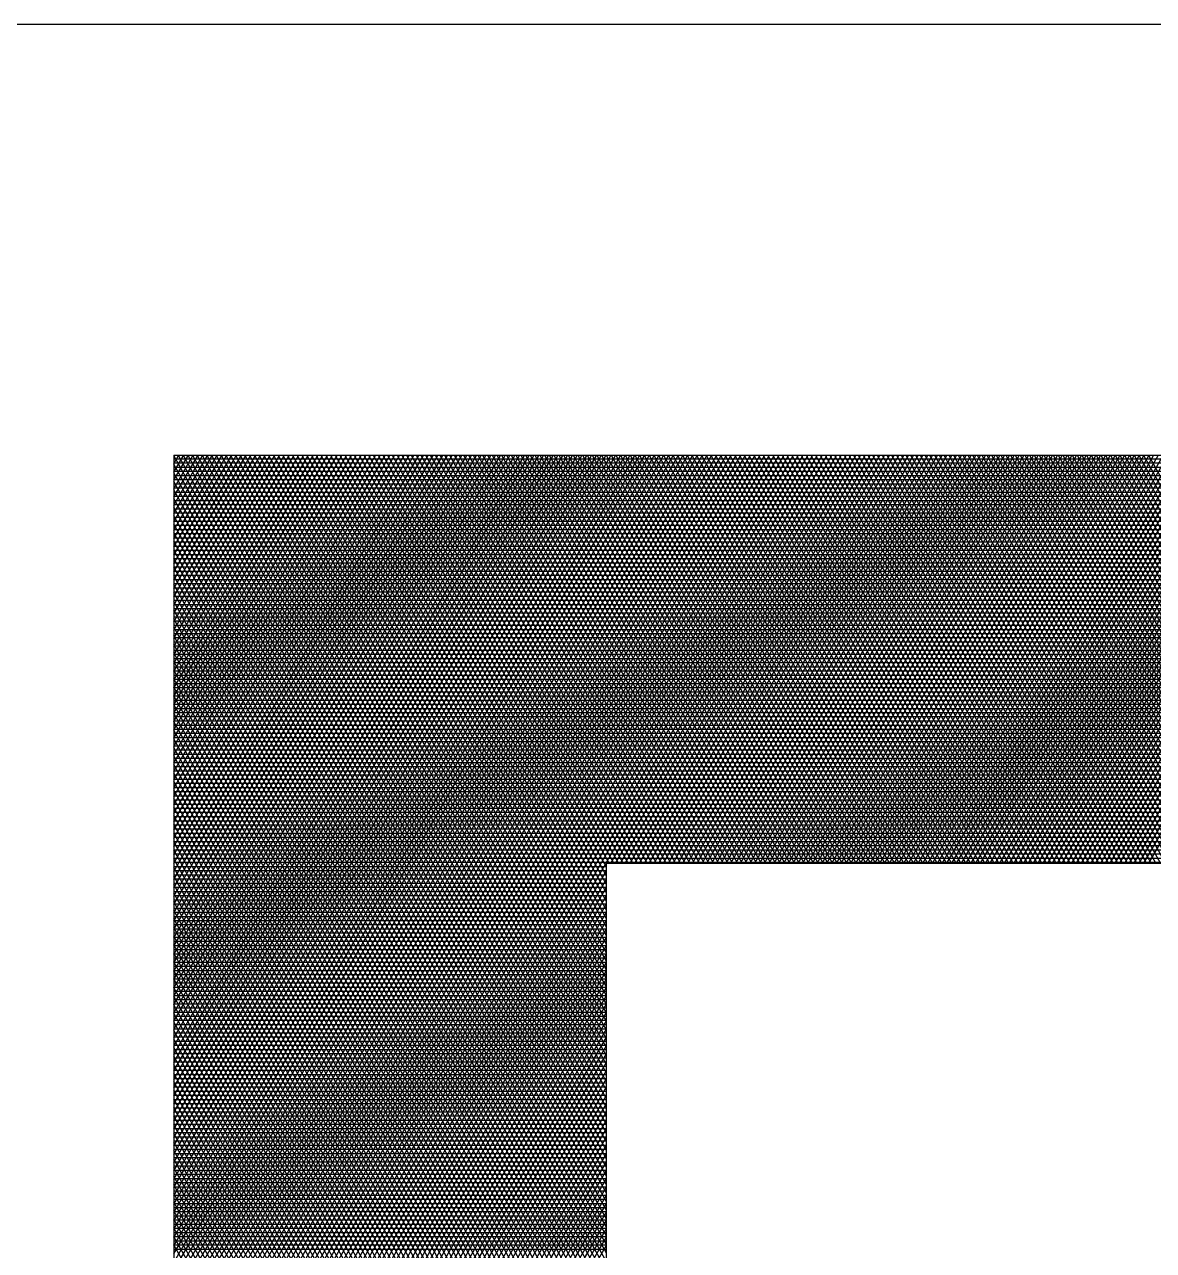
# Model space of a CAD drawing. Header units: millimetres. Extents: x 0 to 841, y 0 to 594.
# Drawn here: x 583.265 to 585.551, y 223.677 to 226.159 of the extents above; entities that cross this region are included whole.
import ezdxf

# ---------------------------------------------------------------- set-up
doc = ezdxf.new("R2010")
doc.units = ezdxf.units.MM
doc.header["$LTSCALE"] = 46.255
doc.layers.get('0').update_dxf_attribs({"linetype": 'CONTINUOUS'})

msp = doc.modelspace()

# ---------------------------------------------------------------- linework, layer by layer
at = {"color": 7, "linetype": 'CONTINUOUS'}
for p, q in [((599.4503, 226.1587), (523.4503, 226.1587)), ((585.993, 225.2859), (583.5677, 225.2859)), ((584.4437, 223.7056), (583.5677, 225.2859)), ((583.5677, 225.2859), (583.5677, 220.0687)), ((583.5677, 225.2696), (583.5771, 225.2859)), ((583.5677, 225.2527), (583.5869, 225.2859)), ((583.5677, 225.2359), (583.5966, 225.2859)), ((583.5677, 225.219), (583.6063, 225.2859)), ((583.5677, 225.2022), (583.616, 225.2859)), ((583.5677, 225.1853), (583.6258, 225.2859)), ((583.5677, 225.1685), (583.6355, 225.2859)), ((583.5677, 225.1517), (583.6452, 225.2859)), ((583.5677, 225.1348), (583.6549, 225.2859)), ((583.5677, 225.118), (583.6647, 225.2859)), ((583.5677, 225.1011), (583.6744, 225.2859)), ((583.5677, 225.0843), (583.6841, 225.2859)), ((583.5677, 225.0674), (583.6938, 225.2859)), ((583.5677, 225.0506), (583.7036, 225.2859)), ((583.5677, 225.0338), (583.7133, 225.2859)), ((583.5677, 225.0169), (583.723, 225.2859)), ((583.5677, 225.0001), (583.7327, 225.2859)), ((583.5677, 224.9832), (583.7425, 225.2859)), ((583.5677, 224.9664), (583.7522, 225.2859)), ((583.5677, 224.9495), (583.7619, 225.2859)), ((583.5677, 224.9327), (583.7716, 225.2859)), ((583.5677, 224.9159), (583.7814, 225.2859)), ((583.5677, 224.899), (583.7911, 225.2859)), ((583.5677, 224.8822), (583.8008, 225.2859)), ((583.5677, 224.8653), (583.8105, 225.2859)), ((583.5677, 224.8485), (583.8203, 225.2859)), ((583.5677, 224.8316), (583.83, 225.2859)), ((583.5677, 224.8148), (583.8397, 225.2859)), ((583.5677, 224.798), (583.8494, 225.2859)), ((583.5677, 224.7811), (583.8592, 225.2859)), ((583.5677, 224.7643), (583.8689, 225.2859)), ((583.5677, 224.7474), (583.8786, 225.2859)), ((583.5677, 224.7306), (583.8883, 225.2859)), ((583.5677, 224.7137), (583.898, 225.2859)), ((583.5677, 224.6969), (583.9078, 225.2859)), ((583.5677, 224.6801), (583.9175, 225.2859)), ((583.5677, 224.6632), (583.9272, 225.2859)), ((583.5677, 224.6464), (583.9369, 225.2859)), ((583.5677, 224.6295), (583.9467, 225.2859)), ((583.5677, 224.6127), (583.9564, 225.2859)), ((583.5677, 224.5958), (583.9661, 225.2859)), ((583.5677, 224.579), (583.9758, 225.2859)), ((583.5677, 224.5621), (583.9856, 225.2859)), ((583.5677, 224.5453), (583.9953, 225.2859)), ((583.5677, 224.5285), (584.005, 225.2859)), ((583.5677, 224.5116), (584.0147, 225.2859)), ((583.5677, 224.4948), (584.0245, 225.2859)), ((583.5677, 224.4779), (584.0342, 225.2859)), ((583.5677, 224.4611), (584.0439, 225.2859)), ((583.5677, 224.4442), (584.0536, 225.2859)), ((583.5677, 224.4274), (584.0634, 225.2859)), ((583.5677, 224.4106), (584.0731, 225.2859)), ((583.5677, 224.3937), (584.0828, 225.2859)), ((583.5677, 224.3769), (584.0925, 225.2859)), ((583.5677, 224.36), (584.1023, 225.2859)), ((583.5677, 224.3432), (584.112, 225.2859)), ((583.5677, 224.3263), (584.1217, 225.2859)), ((583.5677, 224.3095), (584.1314, 225.2859)), ((583.5677, 224.2927), (584.1412, 225.2859)), ((583.5677, 224.2758), (584.1509, 225.2859)), ((583.5677, 224.259), (584.1606, 225.2859)), ((583.5677, 224.2421), (584.1703, 225.2859)), ((583.5677, 224.2253), (584.1801, 225.2859)), ((583.5677, 224.2084), (584.1898, 225.2859)), ((583.5677, 224.1916), (584.1995, 225.2859)), ((583.5677, 224.1748), (584.2092, 225.2859)), ((583.5677, 224.1579), (584.219, 225.2859)), ((583.5677, 224.1411), (584.2287, 225.2859)), ((583.5677, 224.1242), (584.2384, 225.2859)), ((583.5677, 224.1074), (584.2481, 225.2859)), ((583.5677, 224.0905), (584.2578, 225.2859)), ((583.5677, 224.0737), (584.2676, 225.2859)), ((583.5677, 224.0569), (584.2773, 225.2859)), ((583.5677, 224.04), (584.287, 225.2859)), ((583.5677, 224.0232), (584.2967, 225.2859)), ((583.5677, 224.0063), (584.3065, 225.2859)), ((583.5677, 223.9895), (584.3162, 225.2859)), ((583.5677, 223.9726), (584.3259, 225.2859)), ((583.5677, 223.9558), (584.3356, 225.2859)), ((583.5677, 223.939), (584.3454, 225.2859)), ((583.5677, 223.9221), (584.3551, 225.2859)), ((583.5677, 223.9053), (584.3648, 225.2859)), ((583.5677, 223.8884), (584.3745, 225.2859)), ((583.5677, 223.8716), (584.3843, 225.2859)), ((583.5677, 223.8547), (584.394, 225.2859)), ((583.5677, 223.8379), (584.4037, 225.2859)), ((583.5677, 223.8211), (584.4134, 225.2859)), ((583.5677, 223.8042), (584.4232, 225.2859)), ((583.5677, 223.7874), (584.4329, 225.2859)), ((583.5677, 223.7705), (584.4426, 225.2859)), ((583.5677, 223.7537), (584.4523, 225.2859)), ((583.5677, 223.7368), (584.4621, 225.2859)), ((583.5677, 223.72), (584.4718, 225.2859)), ((583.5677, 223.7031), (584.4815, 225.2859)), ((583.5677, 223.6863), (584.4912, 225.2859)), ((583.5677, 223.6695), (584.501, 225.2859)), ((583.5677, 223.6526), (584.5107, 225.2859)), ((583.5677, 223.6358), (584.5204, 225.2859)), ((583.5677, 223.6189), (584.5301, 225.2859)), ((583.5677, 223.6021), (584.5399, 225.2859)), ((583.5677, 223.5852), (584.5496, 225.2859)), ((583.5677, 223.5684), (584.5593, 225.2859)), ((583.5677, 223.5516), (584.569, 225.2859)), ((583.5677, 223.5347), (584.5788, 225.2859)), ((583.5677, 223.5179), (584.5885, 225.2859)), ((583.5677, 223.501), (584.5982, 225.2859)), ((583.5677, 223.4842), (584.6079, 225.2859)), ((583.5677, 223.4673), (584.6177, 225.2859)), ((583.5677, 223.4505), (584.6274, 225.2859)), ((583.5677, 223.4337), (584.6371, 225.2859)), ((583.5677, 223.4168), (584.6468, 225.2859)), ((583.5677, 223.4), (584.6565, 225.2859)), ((583.5677, 223.3831), (584.6663, 225.2859)), ((583.5677, 223.3663), (584.676, 225.2859)), ((583.5677, 223.3494), (584.6857, 225.2859)), ((583.5677, 223.3326), (584.6954, 225.2859)), ((583.5677, 223.3158), (584.7052, 225.2859)), ((583.5677, 223.2989), (584.7149, 225.2859)), ((583.5677, 223.2821), (584.7246, 225.2859)), ((583.5677, 223.2652), (584.7343, 225.2859)), ((583.5677, 223.2484), (584.7441, 225.2859)), ((583.5677, 223.2315), (584.7538, 225.2859)), ((583.5677, 223.2147), (584.7635, 225.2859)), ((583.5677, 223.1979), (584.7732, 225.2859)), ((583.5677, 223.181), (584.783, 225.2859)), ((583.5677, 223.1642), (584.7927, 225.2859)), ((583.5677, 223.1473), (584.8024, 225.2859)), ((583.5677, 223.1305), (584.8121, 225.2859)), ((583.5677, 223.1136), (584.8219, 225.2859)), ((583.5677, 223.0968), (584.8316, 225.2859)), ((583.5677, 223.08), (584.8413, 225.2859)), ((583.5677, 223.0631), (584.851, 225.2859)), ((583.5677, 223.0463), (584.8608, 225.2859)), ((583.5677, 223.0294), (584.8705, 225.2859)), ((583.5677, 223.0126), (584.8802, 225.2859)), ((583.5677, 222.9957), (584.8899, 225.2859)), ((583.5677, 222.9789), (584.8997, 225.2859)), ((583.5677, 222.9621), (584.9094, 225.2859)), ((583.5677, 222.9452), (584.9191, 225.2859)), ((583.5677, 225.2795), (586.0588, 225.2795)), ((584.4437, 223.723), (583.5773, 225.2859)), ((584.4437, 223.7403), (583.5869, 225.2859)), ((584.4437, 223.7577), (583.5965, 225.2859)), ((584.4437, 223.7751), (583.6062, 225.2859)), ((584.4437, 223.7925), (583.6158, 225.2859)), ((584.4437, 223.8098), (583.6254, 225.2859)), ((584.4437, 223.8272), (583.6351, 225.2859)), ((584.4437, 223.8446), (583.6447, 225.2859)), ((584.4437, 223.8619), (583.6543, 225.2859)), ((584.4437, 223.8793), (583.6639, 225.2859)), ((584.4437, 223.8967), (583.6736, 225.2859)), ((584.4437, 223.914), (583.6832, 225.2859)), ((584.4437, 223.9314), (583.6928, 225.2859)), ((584.4437, 223.9488), (583.7025, 225.2859)), ((584.4437, 223.9662), (583.7121, 225.2859)), ((584.4437, 223.9835), (583.7217, 225.2859)), ((584.4437, 224.0009), (583.7313, 225.2859)), ((584.4437, 224.0183), (583.741, 225.2859)), ((584.4437, 224.0356), (583.7506, 225.2859)), ((584.4437, 224.053), (583.7602, 225.2859)), ((584.4437, 224.0704), (583.7699, 225.2859)), ((584.4437, 224.0878), (583.7795, 225.2859)), ((584.4437, 224.1051), (583.7891, 225.2859)), ((584.4437, 224.1225), (583.7987, 225.2859)), ((584.4437, 224.1399), (583.8084, 225.2859)), ((584.4437, 224.1572), (583.818, 225.2859)), ((584.4437, 224.1746), (583.8276, 225.2859)), ((584.4437, 224.192), (583.8373, 225.2859)), ((584.4437, 224.2094), (583.8469, 225.2859)), ((584.4437, 224.2267), (583.8565, 225.2859)), ((584.4437, 224.2441), (583.8661, 225.2859)), ((584.4437, 224.2615), (583.8758, 225.2859)), ((584.4437, 224.2788), (583.8854, 225.2859)), ((584.4437, 224.2962), (583.895, 225.2859)), ((584.4437, 224.3136), (583.9047, 225.2859)), ((584.4437, 224.3309), (583.9143, 225.2859)), ((584.4437, 224.3483), (583.9239, 225.2859)), ((584.4437, 224.3657), (583.9336, 225.2859)), ((584.4437, 224.3831), (583.9432, 225.2859)), ((584.4437, 224.4004), (583.9528, 225.2859)), ((584.4437, 224.4178), (583.9624, 225.2859)), ((584.4437, 224.4352), (583.9721, 225.2859)), ((584.4437, 224.4525), (583.9817, 225.2859)), ((584.4488, 224.4607), (583.9913, 225.2859)), ((584.4584, 224.4607), (584.001, 225.2859)), ((584.468, 224.4607), (584.0106, 225.2859)), ((584.4777, 224.4607), (584.0202, 225.2859)), ((584.4873, 224.4607), (584.0298, 225.2859)), ((584.4969, 224.4607), (584.0395, 225.2859)), ((584.5065, 224.4607), (584.0491, 225.2859)), ((584.5162, 224.4607), (584.0587, 225.2859)), ((584.5258, 224.4607), (584.0684, 225.2859)), ((584.5354, 224.4607), (584.078, 225.2859)), ((584.5451, 224.4607), (584.0876, 225.2859)), ((584.5547, 224.4607), (584.0972, 225.2859)), ((584.5643, 224.4607), (584.1069, 225.2859)), ((584.5739, 224.4607), (584.1165, 225.2859)), ((584.5836, 224.4607), (584.1261, 225.2859)), ((584.5932, 224.4607), (584.1358, 225.2859)), ((584.6028, 224.4607), (584.1454, 225.2859)), ((584.6125, 224.4607), (584.155, 225.2859)), ((584.6221, 224.4607), (584.1646, 225.2859)), ((584.6317, 224.4607), (584.1743, 225.2859)), ((584.6413, 224.4607), (584.1839, 225.2859)), ((584.651, 224.4607), (584.1935, 225.2859)), ((584.6606, 224.4607), (584.2032, 225.2859)), ((584.6702, 224.4607), (584.2128, 225.2859)), ((584.6799, 224.4607), (584.2224, 225.2859)), ((584.6895, 224.4607), (584.232, 225.2859)), ((584.6991, 224.4607), (584.2417, 225.2859)), ((584.7087, 224.4607), (584.2513, 225.2859)), ((584.7184, 224.4607), (584.2609, 225.2859)), ((584.728, 224.4607), (584.2706, 225.2859)), ((584.7376, 224.4607), (584.2802, 225.2859)), ((584.7473, 224.4607), (584.2898, 225.2859)), ((584.7569, 224.4607), (584.2994, 225.2859)), ((584.7665, 224.4607), (584.3091, 225.2859)), ((584.7761, 224.4607), (584.3187, 225.2859)), ((584.7858, 224.4607), (584.3283, 225.2859)), ((584.7954, 224.4607), (584.338, 225.2859)), ((584.805, 224.4607), (584.3476, 225.2859)), ((584.8147, 224.4607), (584.3572, 225.2859)), ((584.8243, 224.4607), (584.3668, 225.2859)), ((584.8339, 224.4607), (584.3765, 225.2859)), ((584.8436, 224.4607), (584.3861, 225.2859)), ((584.8532, 224.4607), (584.3957, 225.2859)), ((584.8628, 224.4607), (584.4054, 225.2859)), ((584.8724, 224.4607), (584.415, 225.2859)), ((584.8821, 224.4607), (584.4246, 225.2859)), ((584.8917, 224.4607), (584.4342, 225.2859)), ((584.9013, 224.4607), (584.4439, 225.2859)), ((584.4524, 224.4607), (584.9288, 225.2859)), ((584.911, 224.4607), (584.4535, 225.2859)), ((584.4621, 224.4607), (584.9386, 225.2859)), ((584.9206, 224.4607), (584.4631, 225.2859)), ((584.4718, 224.4607), (584.9483, 225.2859)), ((584.9302, 224.4607), (584.4728, 225.2859)), ((584.4815, 224.4607), (584.958, 225.2859)), ((584.9398, 224.4607), (584.4824, 225.2859)), ((584.4913, 224.4607), (584.9677, 225.2859)), ((584.9495, 224.4607), (584.492, 225.2859)), ((584.501, 224.4607), (584.9775, 225.2859)), ((584.9591, 224.4607), (584.5017, 225.2859)), ((584.5107, 224.4607), (584.9872, 225.2859)), ((584.9687, 224.4607), (584.5113, 225.2859)), ((584.5204, 224.4607), (584.9969, 225.2859)), ((584.9784, 224.4607), (584.5209, 225.2859)), ((584.5302, 224.4607), (585.0066, 225.2859)), ((584.988, 224.4607), (584.5305, 225.2859)), ((584.5399, 224.4607), (585.0164, 225.2859)), ((584.9976, 224.4607), (584.5402, 225.2859)), ((584.5496, 224.4607), (585.0261, 225.2859)), ((585.0072, 224.4607), (584.5498, 225.2859)), ((584.5593, 224.4607), (585.0358, 225.2859)), ((585.0169, 224.4607), (584.5594, 225.2859)), ((585.0265, 224.4607), (584.5691, 225.2859)), ((584.5691, 224.4607), (585.0455, 225.2859)), ((585.0361, 224.4607), (584.5787, 225.2859)), ((584.5788, 224.4607), (585.0552, 225.2859)), ((585.0458, 224.4607), (584.5883, 225.2859)), ((584.5885, 224.4607), (585.065, 225.2859)), ((585.0554, 224.4607), (584.5979, 225.2859)), ((584.5982, 224.4607), (585.0747, 225.2859)), ((585.065, 224.4607), (584.6076, 225.2859)), ((584.608, 224.4607), (585.0844, 225.2859)), ((585.0746, 224.4607), (584.6172, 225.2859)), ((584.6177, 224.4607), (585.0941, 225.2859)), ((585.0843, 224.4607), (584.6268, 225.2859)), ((584.6274, 224.4607), (585.1039, 225.2859)), ((585.0939, 224.4607), (584.6365, 225.2859)), ((584.6371, 224.4607), (585.1136, 225.2859)), ((585.1035, 224.4607), (584.6461, 225.2859)), ((584.6469, 224.4607), (585.1233, 225.2859)), ((585.1132, 224.4607), (584.6557, 225.2859)), ((584.6566, 224.4607), (585.133, 225.2859)), ((585.1228, 224.4607), (584.6653, 225.2859)), ((584.6663, 224.4607), (585.1428, 225.2859)), ((585.1324, 224.4607), (584.675, 225.2859)), ((584.676, 224.4607), (585.1525, 225.2859)), ((585.142, 224.4607), (584.6846, 225.2859)), ((584.6858, 224.4607), (585.1622, 225.2859)), ((585.1517, 224.4607), (584.6942, 225.2859)), ((584.6955, 224.4607), (585.1719, 225.2859)), ((585.1613, 224.4607), (584.7039, 225.2859)), ((584.7052, 224.4607), (585.1817, 225.2859)), ((585.1709, 224.4607), (584.7135, 225.2859)), ((584.7149, 224.4607), (585.1914, 225.2859)), ((585.1806, 224.4607), (584.7231, 225.2859)), ((584.7247, 224.4607), (585.2011, 225.2859)), ((585.1902, 224.4607), (584.7327, 225.2859)), ((584.7344, 224.4607), (585.2108, 225.2859)), ((585.1998, 224.4607), (584.7424, 225.2859)), ((584.7441, 224.4607), (585.2206, 225.2859)), ((585.2094, 224.4607), (584.752, 225.2859)), ((584.7538, 224.4607), (585.2303, 225.2859)), ((585.2191, 224.4607), (584.7616, 225.2859)), ((584.7636, 224.4607), (585.24, 225.2859)), ((585.2287, 224.4607), (584.7713, 225.2859)), ((584.7733, 224.4607), (585.2497, 225.2859)), ((585.2383, 224.4607), (584.7809, 225.2859)), ((584.783, 224.4607), (585.2595, 225.2859)), ((585.248, 224.4607), (584.7905, 225.2859)), ((584.7927, 224.4607), (585.2692, 225.2859)), ((585.2576, 224.4607), (584.8001, 225.2859)), ((584.8024, 224.4607), (585.2789, 225.2859)), ((585.2672, 224.4607), (584.8098, 225.2859)), ((584.8122, 224.4607), (585.2886, 225.2859)), ((585.2768, 224.4607), (584.8194, 225.2859)), ((584.8219, 224.4607), (585.2984, 225.2859)), ((585.2865, 224.4607), (584.829, 225.2859)), ((584.8316, 224.4607), (585.3081, 225.2859)), ((585.2961, 224.4607), (584.8387, 225.2859)), ((584.8413, 224.4607), (585.3178, 225.2859)), ((585.3057, 224.4607), (584.8483, 225.2859)), ((584.8511, 224.4607), (585.3275, 225.2859)), ((585.3154, 224.4607), (584.8579, 225.2859)), ((584.8608, 224.4607), (585.3373, 225.2859)), ((585.325, 224.4607), (584.8675, 225.2859)), ((584.8705, 224.4607), (585.347, 225.2859)), ((585.3346, 224.4607), (584.8772, 225.2859)), ((584.8802, 224.4607), (585.3567, 225.2859)), ((585.3443, 224.4607), (584.8868, 225.2859)), ((584.89, 224.4607), (585.3664, 225.2859)), ((585.3539, 224.4607), (584.8964, 225.2859)), ((584.8997, 224.4607), (585.3762, 225.2859)), ((585.3635, 224.4607), (584.9061, 225.2859)), ((584.9094, 224.4607), (585.3859, 225.2859)), ((585.3731, 224.4607), (584.9157, 225.2859)), ((584.9191, 224.4607), (585.3956, 225.2859)), ((585.3828, 224.4607), (584.9253, 225.2859)), ((584.9289, 224.4607), (585.4053, 225.2859)), ((585.3924, 224.4607), (584.9349, 225.2859)), ((584.9386, 224.4607), (585.4151, 225.2859)), ((585.402, 224.4607), (584.9446, 225.2859)), ((584.9483, 224.4607), (585.4248, 225.2859)), ((585.4117, 224.4607), (584.9542, 225.2859)), ((584.958, 224.4607), (585.4345, 225.2859)), ((585.4213, 224.4607), (584.9638, 225.2859)), ((584.9678, 224.4607), (585.4442, 225.2859)), ((585.4309, 224.4607), (584.9735, 225.2859)), ((584.9775, 224.4607), (585.4539, 225.2859)), ((585.4405, 224.4607), (584.9831, 225.2859)), ((584.9872, 224.4607), (585.4637, 225.2859)), ((585.4502, 224.4607), (584.9927, 225.2859)), ((584.9969, 224.4607), (585.4734, 225.2859)), ((585.4598, 224.4607), (585.0024, 225.2859)), ((585.0067, 224.4607), (585.4831, 225.2859)), ((585.4694, 224.4607), (585.012, 225.2859)), ((585.0164, 224.4607), (585.4928, 225.2859)), ((585.4791, 224.4607), (585.0216, 225.2859)), ((585.0261, 224.4607), (585.5026, 225.2859)), ((585.4887, 224.4607), (585.0312, 225.2859)), ((585.0358, 224.4607), (585.5123, 225.2859)), ((585.4983, 224.4607), (585.0409, 225.2859)), ((585.0456, 224.4607), (585.522, 225.2859)), ((585.5079, 224.4607), (585.0505, 225.2859)), ((585.0553, 224.4607), (585.5317, 225.2859)), ((585.5176, 224.4607), (585.0601, 225.2859)), ((585.065, 224.4607), (585.5415, 225.2859)), ((585.5272, 224.4607), (585.0698, 225.2859)), ((585.0747, 224.4607), (585.5512, 225.2859)), ((585.5368, 224.4607), (585.0794, 225.2859)), ((585.0845, 224.4607), (585.5609, 225.2859)), ((585.5465, 224.4607), (585.089, 225.2859)), ((585.0942, 224.4607), (585.5706, 225.2859)), ((585.5561, 224.4607), (585.0986, 225.2859)), ((585.1039, 224.4607), (585.5804, 225.2859)), ((585.5657, 224.4607), (585.1083, 225.2859)), ((585.1136, 224.4607), (585.5901, 225.2859)), ((585.5753, 224.4607), (585.1179, 225.2859)), ((585.1234, 224.4607), (585.5998, 225.2859)), ((585.585, 224.4607), (585.1275, 225.2859)), ((585.1331, 224.4607), (585.6095, 225.2859)), ((585.5946, 224.4607), (585.1372, 225.2859)), ((585.1428, 224.4607), (585.6193, 225.2859)), ((585.6042, 224.4607), (585.1468, 225.2859)), ((585.1525, 224.4607), (585.629, 225.2859)), ((585.6139, 224.4607), (585.1564, 225.2859)), ((585.1623, 224.4607), (585.6387, 225.2859)), ((585.6235, 224.4607), (585.166, 225.2859)), ((585.172, 224.4607), (585.6484, 225.2859)), ((585.6331, 224.4607), (585.1757, 225.2859)), ((585.1817, 224.4607), (585.6582, 225.2859)), ((585.6427, 224.4607), (585.1853, 225.2859)), ((585.1914, 224.4607), (585.6679, 225.2859)), ((585.6524, 224.4607), (585.1949, 225.2859)), ((585.2011, 224.4607), (585.6776, 225.2859)), ((585.662, 224.4607), (585.2046, 225.2859)), ((585.2109, 224.4607), (585.6873, 225.2859)), ((585.6716, 224.4607), (585.2142, 225.2859)), ((585.2206, 224.4607), (585.6971, 225.2859)), ((585.6813, 224.4607), (585.2238, 225.2859)), ((585.2303, 224.4607), (585.7068, 225.2859)), ((585.6909, 224.4607), (585.2334, 225.2859)), ((585.24, 224.4607), (585.7165, 225.2859)), ((585.7005, 224.4607), (585.2431, 225.2859)), ((585.2498, 224.4607), (585.7262, 225.2859)), ((585.7101, 224.4607), (585.2527, 225.2859)), ((585.2595, 224.4607), (585.736, 225.2859)), ((585.7198, 224.4607), (585.2623, 225.2859)), ((585.2692, 224.4607), (585.7457, 225.2859)), ((585.7294, 224.4607), (585.272, 225.2859)), ((585.2789, 224.4607), (585.7554, 225.2859)), ((585.739, 224.4607), (585.2816, 225.2859)), ((585.2887, 224.4607), (585.7651, 225.2859)), ((585.7487, 224.4607), (585.2912, 225.2859)), ((585.2984, 224.4607), (585.7749, 225.2859)), ((585.7583, 224.4607), (585.3008, 225.2859)), ((585.3081, 224.4607), (585.7846, 225.2859)), ((585.7679, 224.4607), (585.3105, 225.2859)), ((585.3178, 224.4607), (585.7943, 225.2859)), ((585.7775, 224.4607), (585.3201, 225.2859)), ((585.3276, 224.4607), (585.804, 225.2859)), ((585.7872, 224.4607), (585.3297, 225.2859)), ((585.3373, 224.4607), (585.8138, 225.2859)), ((585.7968, 224.4607), (585.3394, 225.2859)), ((585.347, 224.4607), (585.8235, 225.2859)), ((585.8064, 224.4607), (585.349, 225.2859)), ((585.3567, 224.4607), (585.8332, 225.2859)), ((585.8161, 224.4607), (585.3586, 225.2859)), ((585.3665, 224.4607), (585.8429, 225.2859)), ((585.8257, 224.4607), (585.3682, 225.2859)), ((585.3762, 224.4607), (585.8526, 225.2859)), ((585.8353, 224.4607), (585.3779, 225.2859)), ((585.3859, 224.4607), (585.8624, 225.2859)), ((585.8449, 224.4607), (585.3875, 225.2859)), ((585.3956, 224.4607), (585.8721, 225.2859)), ((585.8546, 224.4607), (585.3971, 225.2859)), ((585.4054, 224.4607), (585.8818, 225.2859)), ((585.8642, 224.4607), (585.4068, 225.2859)), ((585.4151, 224.4607), (585.8915, 225.2859)), ((585.8738, 224.4607), (585.4164, 225.2859)), ((585.4248, 224.4607), (585.9013, 225.2859)), ((585.8835, 224.4607), (585.426, 225.2859)), ((585.4345, 224.4607), (585.911, 225.2859)), ((585.8931, 224.4607), (585.4356, 225.2859)), ((585.4443, 224.4607), (585.9207, 225.2859)), ((585.9027, 224.4607), (585.4453, 225.2859)), ((585.454, 224.4607), (585.9304, 225.2859)), ((585.9124, 224.4607), (585.4549, 225.2859)), ((585.4637, 224.4607), (585.9402, 225.2859)), ((585.922, 224.4607), (585.4645, 225.2859)), ((585.4734, 224.4607), (585.9499, 225.2859)), ((585.9316, 224.4607), (585.4742, 225.2859)), ((585.4832, 224.4607), (585.9596, 225.2859)), ((585.9412, 224.4607), (585.4838, 225.2859)), ((585.4929, 224.4607), (585.9693, 225.2859)), ((585.9509, 224.4607), (585.4934, 225.2859)), ((585.5026, 224.4607), (585.9791, 225.2859)), ((585.9609, 224.46), (585.503, 225.2859)), ((585.5123, 224.4607), (585.9888, 225.2859)), ((585.971, 224.4591), (585.5127, 225.2859)), ((585.5221, 224.4607), (585.9982, 225.2854)), ((585.9811, 224.4582), (585.5223, 225.2859)), ((585.5318, 224.4607), (586.0074, 225.2845)), ((585.9912, 224.4574), (585.5319, 225.2859)), ((585.5415, 224.4607), (586.0166, 225.2836)), ((586.0013, 224.4565), (585.5416, 225.2859)), ((583.5677, 225.2711), (586.1449, 225.2711)), ((584.4437, 223.6882), (583.5677, 225.2685)), ((583.5677, 225.2627), (586.2129, 225.2627)), ((583.5677, 225.2542), (586.2772, 225.2542)), ((584.4437, 223.6709), (583.5677, 225.2511)), ((583.5677, 225.2458), (586.3358, 225.2458)), ((583.5677, 225.2374), (586.3783, 225.2374)), ((584.4437, 223.6535), (583.5677, 225.2338)), ((583.5677, 225.229), (586.4209, 225.229)), ((583.5677, 225.2206), (586.4634, 225.2206)), ((584.4437, 223.6361), (583.5677, 225.2164)), ((583.5677, 225.2121), (586.5003, 225.2121)), ((583.5677, 225.2037), (586.5293, 225.2037)), ((584.4437, 223.6187), (583.5677, 225.199)), ((583.5677, 225.1953), (586.5583, 225.1953)), ((583.5677, 225.1869), (586.5873, 225.1869)), ((584.4437, 223.6014), (583.5677, 225.1817)), ((583.5677, 225.1784), (586.6163, 225.1784)), ((583.5677, 225.17), (586.6415, 225.17)), ((584.4437, 223.584), (583.5677, 225.1643)), ((583.5677, 225.1616), (586.6631, 225.1616)), ((583.5677, 225.1532), (586.6847, 225.1532)), ((584.4437, 223.5666), (583.5677, 225.1469)), ((583.5677, 225.1448), (586.7063, 225.1448)), ((583.5677, 225.1363), (586.7278, 225.1363)), ((584.4437, 223.5493), (583.5677, 225.1295)), ((583.5677, 225.1279), (586.7494, 225.1279)), ((583.5677, 225.1195), (586.7705, 225.1195)), ((584.4437, 223.5319), (583.5677, 225.1122)), ((583.5677, 225.1111), (586.7872, 225.1111)), ((583.5677, 225.1027), (586.8039, 225.1027)), ((584.4437, 223.5145), (583.5677, 225.0948)), ((583.5677, 225.0942), (586.8206, 225.0942)), ((583.5677, 225.0858), (586.8373, 225.0858)), ((583.5677, 225.0774), (586.8541, 225.0774)), ((584.4437, 223.4971), (583.5677, 225.0774)), ((583.5677, 225.069), (586.8708, 225.069)), ((583.5677, 225.0605), (586.8875, 225.0605)), ((584.4437, 223.4798), (583.5677, 225.0601)), ((583.5677, 225.0521), (586.9036, 225.0521)), ((583.5677, 225.0437), (586.9168, 225.0437)), ((584.4437, 223.4624), (583.5677, 225.0427)), ((583.5677, 225.0353), (586.93, 225.0353)), ((583.5677, 225.0269), (586.9432, 225.0269)), ((584.4437, 223.445), (583.5677, 225.0253)), ((583.5677, 225.0184), (586.9564, 225.0184)), ((583.5677, 225.01), (586.9696, 225.01)), ((584.4437, 223.4277), (583.5677, 225.0079)), ((583.5677, 225.0016), (586.9828, 225.0016)), ((583.5677, 224.9932), (586.996, 224.9932)), ((584.4437, 223.4103), (583.5677, 224.9906)), ((583.5677, 224.9847), (587.0092, 224.9847)), ((583.5677, 224.9763), (587.0224, 224.9763)), ((584.4437, 223.3929), (583.5677, 224.9732)), ((583.5677, 224.9679), (587.0336, 224.9679)), ((583.5677, 224.9595), (587.0441, 224.9595)), ((584.4437, 223.3755), (583.5677, 224.9558)), ((583.5677, 224.9511), (587.0546, 224.9511)), ((583.5677, 224.9426), (587.0651, 224.9426)), ((584.4437, 223.3582), (583.5677, 224.9385)), ((583.5677, 224.9342), (587.0756, 224.9342)), ((583.5677, 224.9258), (587.0861, 224.9258)), ((584.4437, 223.3408), (583.5677, 224.9211)), ((583.5677, 224.9174), (587.0966, 224.9174)), ((583.5677, 224.909), (587.1071, 224.909)), ((584.4437, 223.3234), (583.5677, 224.9037)), ((583.5677, 224.9005), (587.1176, 224.9005)), ((583.5677, 224.8921), (587.1281, 224.8921)), ((584.4437, 223.3061), (583.5677, 224.8864)), ((583.5677, 224.8837), (587.1386, 224.8837)), ((583.5677, 224.8753), (587.1481, 224.8753)), ((584.4437, 223.2887), (583.5677, 224.869)), ((583.5677, 224.8668), (587.1566, 224.8668)), ((583.5677, 224.8584), (587.1651, 224.8584)), ((584.4437, 223.2713), (583.5677, 224.8516)), ((583.5677, 224.85), (587.1736, 224.85)), ((583.5677, 224.8416), (587.1821, 224.8416)), ((584.4437, 223.254), (583.5677, 224.8342)), ((583.5677, 224.8332), (587.1906, 224.8332)), ((583.5677, 224.8247), (587.199, 224.8247)), ((584.4437, 223.2366), (583.5677, 224.8169)), ((583.5677, 224.8163), (587.2075, 224.8163)), ((583.5677, 224.8079), (587.216, 224.8079)), ((583.5677, 224.7995), (587.2245, 224.7995)), ((584.4437, 223.2192), (583.5677, 224.7995)), ((583.5677, 224.7911), (587.233, 224.7911)), ((583.5677, 224.7826), (587.2415, 224.7826)), ((584.4437, 223.2018), (583.5677, 224.7821)), ((583.5677, 224.7742), (587.2499, 224.7742)), ((583.5677, 224.7658), (587.2571, 224.7658)), ((584.4437, 223.1845), (583.5677, 224.7648)), ((583.5677, 224.7574), (587.264, 224.7574)), ((583.5677, 224.7489), (587.271, 224.7489)), ((584.4437, 223.1671), (583.5677, 224.7474)), ((583.5677, 224.7405), (587.2779, 224.7405)), ((583.5677, 224.7321), (587.2848, 224.7321)), ((584.4437, 223.1497), (583.5677, 224.73)), ((583.5677, 224.7237), (587.2918, 224.7237)), ((583.5677, 224.7153), (587.2987, 224.7153)), ((584.4437, 223.1324), (583.5677, 224.7126)), ((583.5677, 224.7068), (587.3056, 224.7068)), ((583.5677, 224.6984), (587.3126, 224.6984)), ((584.4437, 223.115), (583.5677, 224.6953)), ((583.5677, 224.69), (587.3195, 224.69)), ((583.5677, 224.6816), (587.3264, 224.6816)), ((584.8929, 222.2872), (583.5677, 224.6779)), ((583.5677, 224.6732), (587.3334, 224.6732)), ((583.5677, 224.6647), (587.3403, 224.6647)), ((584.8833, 222.2872), (583.5677, 224.6605)), ((583.5677, 224.6563), (587.3472, 224.6563)), ((583.5677, 224.6479), (587.3529, 224.6479)), ((584.8736, 222.2872), (583.5677, 224.6432)), ((583.5677, 224.6395), (587.3585, 224.6395)), ((583.5677, 224.631), (587.3642, 224.631)), ((584.864, 222.2872), (583.5677, 224.6258)), ((583.5677, 224.6226), (587.3698, 224.6226)), ((583.5677, 224.6142), (587.3755, 224.6142)), ((584.8544, 222.2872), (583.5677, 224.6084)), ((583.5677, 224.6058), (587.3811, 224.6058)), ((583.5677, 224.5974), (587.3867, 224.5974)), ((584.8448, 222.2872), (583.5677, 224.591)), ((583.5677, 224.5889), (587.3924, 224.5889)), ((583.5677, 224.5805), (587.398, 224.5805)), ((584.8351, 222.2872), (583.5677, 224.5737)), ((583.5677, 224.5721), (587.4037, 224.5721)), ((583.5677, 224.5637), (587.4093, 224.5637)), ((584.8255, 222.2872), (583.5677, 224.5563)), ((583.5677, 224.5552), (587.4149, 224.5552)), ((583.5677, 224.5468), (587.4206, 224.5468)), ((584.8159, 222.2872), (583.5677, 224.5389)), ((583.5677, 224.5384), (587.4262, 224.5384)), ((583.5677, 224.53), (587.4318, 224.53)), ((583.5677, 224.5216), (587.4362, 224.5216)), ((584.8062, 222.2872), (583.5677, 224.5216)), ((583.5677, 224.5131), (587.4406, 224.5131)), ((583.5677, 224.5047), (587.445, 224.5047)), ((584.7966, 222.2872), (583.5677, 224.5042)), ((583.5677, 224.4963), (587.4494, 224.4963)), ((583.5677, 224.4879), (587.4538, 224.4879)), ((584.787, 222.2872), (583.5677, 224.4868)), ((583.5677, 224.4795), (587.4582, 224.4795)), ((583.5677, 224.471), (587.4626, 224.471)), ((584.7774, 222.2872), (583.5677, 224.4695)), ((583.5677, 224.4626), (587.467, 224.4626)), ((584.4437, 224.4607), (585.9525, 224.4607)), ((584.4437, 223.1043), (584.4437, 224.4607)), ((583.5677, 224.4542), (584.4437, 224.4542)), ((584.7677, 222.2872), (583.5677, 224.4521)), ((583.5677, 224.4458), (584.4437, 224.4458)), ((583.5677, 222.9284), (584.4437, 224.4456)), ((583.5677, 224.4373), (584.4437, 224.4373)), ((584.7581, 222.2872), (583.5677, 224.4347)), ((583.5677, 224.4289), (584.4437, 224.4289)), ((583.5677, 222.9115), (584.4437, 224.4287)), ((583.5677, 224.4205), (584.4437, 224.4205)), ((584.7485, 222.2872), (583.5677, 224.4173)), ((583.5677, 224.4121), (584.4437, 224.4121)), ((583.5677, 222.8947), (584.4437, 224.4119)), ((583.5677, 224.4037), (584.4437, 224.4037)), ((584.7388, 222.2872), (583.5677, 224.4)), ((583.5677, 224.3952), (584.4437, 224.3952)), ((583.5677, 222.8778), (584.4437, 224.3951)), ((583.5677, 224.3868), (584.4437, 224.3868)), ((584.7292, 222.2872), (583.5677, 224.3826)), ((583.5677, 224.3784), (584.4437, 224.3784)), ((583.5677, 222.861), (584.4437, 224.3782)), ((583.5677, 224.37), (584.4437, 224.37)), ((584.7196, 222.2872), (583.5677, 224.3652)), ((583.5677, 224.3616), (584.4437, 224.3616)), ((583.5677, 222.8442), (584.4437, 224.3614)), ((583.5677, 224.3531), (584.4437, 224.3531)), ((584.7099, 222.2872), (583.5677, 224.3479)), ((583.5677, 224.3447), (584.4437, 224.3447)), ((583.5677, 222.8273), (584.4437, 224.3445)), ((583.5677, 224.3363), (584.4437, 224.3363)), ((584.7003, 222.2872), (583.5677, 224.3305)), ((583.5677, 224.3279), (584.4437, 224.3279)), ((583.5677, 222.8105), (584.4437, 224.3277)), ((583.5677, 224.3194), (584.4437, 224.3194)), ((584.6907, 222.2872), (583.5677, 224.3131)), ((583.5677, 224.311), (584.4437, 224.311)), ((583.5677, 222.7936), (584.4437, 224.3108)), ((583.5677, 224.3026), (584.4437, 224.3026)), ((584.6811, 222.2872), (583.5677, 224.2957)), ((583.5677, 224.2942), (584.4437, 224.2942)), ((583.5677, 222.7768), (584.4437, 224.294)), ((583.5677, 224.2858), (584.4437, 224.2858)), ((584.6714, 222.2872), (583.5677, 224.2784)), ((583.5677, 224.2773), (584.4437, 224.2773)), ((583.5677, 222.7599), (584.4437, 224.2772)), ((583.5677, 224.2689), (584.4437, 224.2689)), ((584.6618, 222.2872), (583.5677, 224.261)), ((583.5677, 224.2605), (584.4437, 224.2605)), ((583.5677, 222.7431), (584.4437, 224.2603)), ((583.5677, 224.2521), (584.4437, 224.2521)), ((583.5677, 224.2437), (584.4437, 224.2437)), ((584.6522, 222.2872), (583.5677, 224.2436)), ((583.5677, 222.7262), (584.4437, 224.2435)), ((583.5677, 224.2352), (584.4437, 224.2352)), ((583.5677, 224.2268), (584.4437, 224.2268)), ((583.5677, 222.7094), (584.4437, 224.2266)), ((584.6425, 222.2872), (583.5677, 224.2263)), ((583.5677, 224.2184), (584.4437, 224.2184)), ((583.5677, 224.21), (584.4437, 224.21)), ((583.5677, 222.6926), (584.4437, 224.2098)), ((584.6329, 222.2872), (583.5677, 224.2089)), ((583.5677, 224.2015), (584.4437, 224.2015)), ((583.5677, 224.1931), (584.4437, 224.1931)), ((583.5677, 222.6757), (584.4437, 224.1929)), ((584.6233, 222.2872), (583.5677, 224.1915)), ((583.5677, 224.1847), (584.4437, 224.1847)), ((583.5677, 224.1763), (584.4437, 224.1763)), ((583.5677, 222.6589), (584.4437, 224.1761)), ((584.6137, 222.2872), (583.5677, 224.1741)), ((583.5677, 224.1679), (584.4437, 224.1679)), ((583.5677, 224.1594), (584.4437, 224.1594)), ((583.5677, 222.642), (584.4437, 224.1593)), ((584.604, 222.2872), (583.5677, 224.1568)), ((583.5677, 224.151), (584.4437, 224.151)), ((583.5677, 224.1426), (584.4437, 224.1426)), ((583.5677, 222.6252), (584.4437, 224.1424)), ((584.5944, 222.2872), (583.5677, 224.1394)), ((583.5677, 224.1342), (584.4437, 224.1342)), ((583.5677, 224.1257), (584.4437, 224.1257)), ((583.5677, 222.6083), (584.4437, 224.1256)), ((584.5848, 222.2872), (583.5677, 224.122)), ((583.5677, 224.1173), (584.4437, 224.1173)), ((583.5677, 224.1089), (584.4437, 224.1089)), ((583.5677, 222.5915), (584.4437, 224.1087)), ((584.5751, 222.2872), (583.5677, 224.1047)), ((583.5677, 224.1005), (584.4437, 224.1005)), ((583.5677, 224.0921), (584.4437, 224.0921)), ((583.5677, 222.5747), (584.4437, 224.0919)), ((584.5655, 222.2872), (583.5677, 224.0873)), ((583.5677, 224.0836), (584.4437, 224.0836)), ((583.5677, 224.0752), (584.4437, 224.0752)), ((583.5677, 222.5578), (584.4437, 224.075)), ((584.5559, 222.2872), (583.5677, 224.0699)), ((583.5677, 224.0668), (584.4437, 224.0668)), ((583.5677, 224.0584), (584.4437, 224.0584)), ((583.5677, 222.541), (584.4437, 224.0582)), ((584.5463, 222.2872), (583.5677, 224.0526)), ((583.5677, 224.05), (584.4437, 224.05)), ((583.5677, 224.0415), (584.4437, 224.0415)), ((583.5677, 222.5241), (584.4437, 224.0413)), ((584.5366, 222.2872), (583.5677, 224.0352)), ((583.5677, 224.0331), (584.4437, 224.0331)), ((583.5677, 224.0247), (584.4437, 224.0247)), ((583.5677, 222.5073), (584.4437, 224.0245)), ((584.527, 222.2872), (583.5677, 224.0178)), ((583.5677, 224.0163), (584.4437, 224.0163)), ((583.5677, 224.0078), (584.4437, 224.0078)), ((583.5677, 222.4904), (584.4437, 224.0077)), ((584.5174, 222.2872), (583.5677, 224.0004)), ((583.5677, 223.9994), (584.4437, 223.9994)), ((583.5677, 223.991), (584.4437, 223.991)), ((583.5677, 222.4736), (584.4437, 223.9908)), ((584.5077, 222.2872), (583.5677, 223.9831)), ((583.5677, 223.9826), (584.4437, 223.9826)), ((583.5677, 223.9742), (584.4437, 223.9742)), ((583.5677, 222.4568), (584.4437, 223.974)), ((583.5677, 223.9657), (584.4437, 223.9657)), ((584.4981, 222.2872), (583.5677, 223.9657)), ((583.5677, 223.9573), (584.4437, 223.9573)), ((583.5677, 222.4399), (584.4437, 223.9571)), ((583.5677, 223.9489), (584.4437, 223.9489)), ((584.4885, 222.2872), (583.5677, 223.9483)), ((583.5677, 223.9405), (584.4437, 223.9405)), ((583.5677, 222.4231), (584.4437, 223.9403)), ((583.5677, 223.9321), (584.4437, 223.9321)), ((584.4789, 222.2872), (583.5677, 223.931)), ((583.5677, 223.9236), (584.4437, 223.9236)), ((583.5677, 222.4062), (584.4437, 223.9234)), ((583.5677, 223.9152), (584.4437, 223.9152)), ((584.4692, 222.2872), (583.5677, 223.9136)), ((583.5677, 223.9068), (584.4437, 223.9068)), ((583.5677, 222.3894), (584.4437, 223.9066)), ((583.5677, 223.8984), (584.4437, 223.8984)), ((584.4596, 222.2872), (583.5677, 223.8962)), ((583.5677, 223.8899), (584.4437, 223.8899)), ((583.5677, 222.3725), (584.4437, 223.8898)), ((583.5677, 223.8815), (584.4437, 223.8815)), ((584.45, 222.2872), (583.5677, 223.8788)), ((583.5677, 223.8731), (584.4437, 223.8731)), ((583.5677, 222.3557), (584.4437, 223.8729)), ((583.5677, 223.8647), (584.4437, 223.8647)), ((584.4437, 222.2812), (583.5677, 223.8615)), ((583.5677, 223.8563), (584.4437, 223.8563)), ((583.5677, 222.3389), (584.4437, 223.8561)), ((583.5677, 223.8478), (584.4437, 223.8478)), ((584.4437, 222.2638), (583.5677, 223.8441)), ((583.5677, 223.8394), (584.4437, 223.8394)), ((583.5677, 222.322), (584.4437, 223.8392)), ((583.5677, 223.831), (584.4437, 223.831)), ((584.4437, 222.2464), (583.5677, 223.8267)), ((583.5677, 223.8226), (584.4437, 223.8226)), ((583.5677, 222.3052), (584.4437, 223.8224)), ((583.5677, 223.8142), (584.4437, 223.8142)), ((584.4437, 222.2291), (583.5677, 223.8094)), ((583.5677, 223.8057), (584.4437, 223.8057)), ((583.5677, 222.2883), (584.4437, 223.8055)), ((583.5677, 223.7973), (584.4437, 223.7973)), ((584.4437, 222.2117), (583.5677, 223.792)), ((583.5677, 223.7889), (584.4437, 223.7889)), ((583.5677, 222.2715), (584.4437, 223.7887)), ((583.5677, 223.7805), (584.4437, 223.7805)), ((584.4437, 222.1943), (583.5677, 223.7746)), ((583.5677, 223.772), (584.4437, 223.772)), ((583.5677, 222.2546), (584.4437, 223.7719)), ((583.5677, 223.7636), (584.4437, 223.7636)), ((584.4437, 222.177), (583.5677, 223.7572)), ((583.5677, 223.7552), (584.4437, 223.7552)), ((583.5677, 222.2378), (584.4437, 223.755)), ((583.5677, 223.7468), (584.4437, 223.7468)), ((584.4437, 222.1596), (583.5677, 223.7399)), ((583.5677, 223.7384), (584.4437, 223.7384)), ((583.5677, 222.221), (584.4437, 223.7382)), ((583.5677, 223.7299), (584.4437, 223.7299)), ((584.4437, 222.1422), (583.5677, 223.7225)), ((583.5677, 223.7215), (584.4437, 223.7215)), ((583.5677, 222.2041), (584.4437, 223.7213)), ((583.5677, 223.7131), (584.4437, 223.7131)), ((584.4437, 222.1248), (583.5677, 223.7051)), ((583.5677, 223.7047), (584.4437, 223.7047)), ((583.5677, 222.1873), (584.4437, 223.7045)), ((583.5677, 223.6962), (584.4437, 223.6962)), ((583.5677, 223.6878), (584.4437, 223.6878)), ((584.4437, 222.1075), (583.5677, 223.6878)), ((583.5677, 222.1704), (584.4437, 223.6876)), ((583.5677, 223.6794), (584.4437, 223.6794))]:
    msp.add_line(p, q, dxfattribs=at)

doc.saveas('drawing.dxf')
